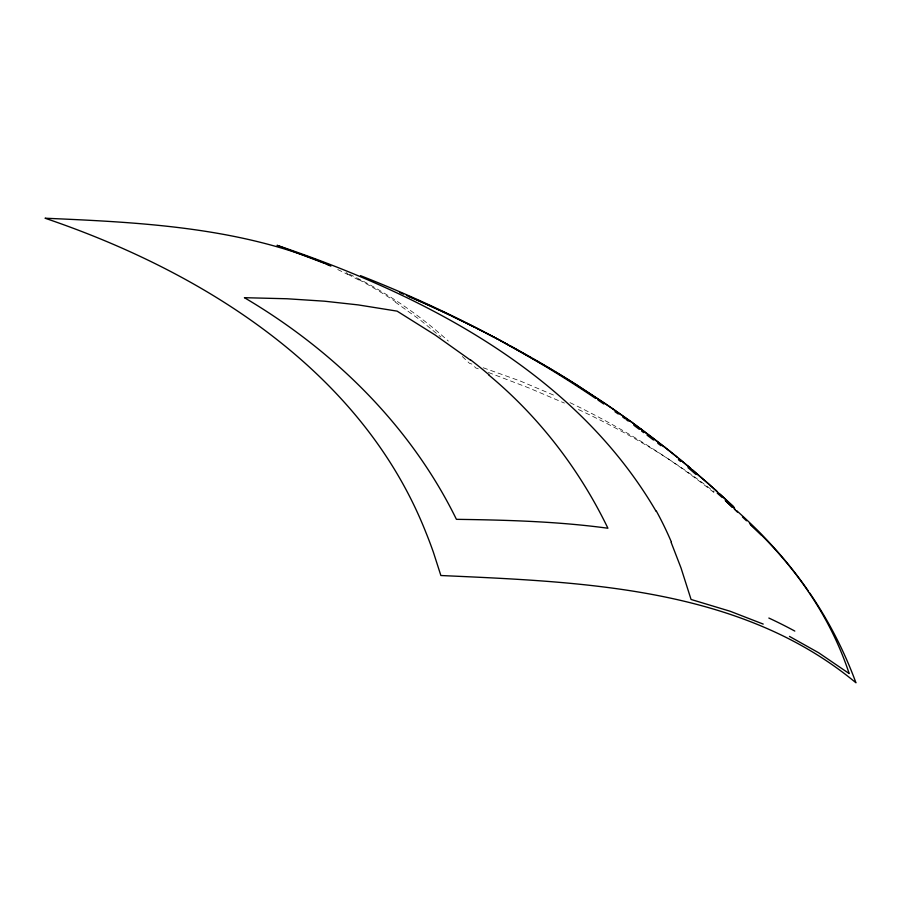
<?xml version="1.0" encoding="UTF-8"?>
<svg xmlns="http://www.w3.org/2000/svg" width="901" height="901" viewBox="0 0 901 901"><rect width="100%" height="100%" fill="white"/><g stroke="black" fill="none" stroke-linecap="round" stroke-linejoin="round"><path stroke-width="0.68" stroke-dasharray="4.5 3.38" d="M471.887 364.083L469.432 363.283L461.549 355.794M483.184 367.754L519.99 380.909L556.108 396.147M478.296 368.836L475.762 367.946L472.755 364.781M488.398 372.451L528.56 387.813L564.409 403.085M578.431 409.516C626.386 432.041 672.563 458.823 714.144 491.777M346.142 272.654L347.797 273.442M570.029 402.657C622.05 427.727 671.549 458.282 716.498 494.604M349.442 274.231C385.414 291.586 418.74 314.303 448.36 341.096M347.865 274.287L358.666 279.963M395.19 302.026L420.384 320.125L440.904 337.03M358.823 279.603A671.121 546.738 -77.8 0 1 395.415 301.576M337.751 269.557A604.943 493.196 -77.2 0 1 347.775 274.501"/><path stroke-width="1.35" d="M360.501 275.672C443.033 307.973 522.298 348.845 595.741 398.512M329.597 265.243C239.993 227.21 141.006 222.344 45.05 218.222C203.142 271.809 362.089 370.829 425.936 532.536A398.681 201.047 -87.4 0 1 433.471 552.482L440.871 575.514C583.229 582.001 740.588 587.024 855.95 682.778C844.248 650.961 828.605 620.598 809.436 592.621M324.788 263.452L277.046 245.32C424.056 294.852 575.39 372.89 656.142 511.374M763.215 624.078L730.17 611.261L691.067 599.469L681.021 567.957L671.121 542.346M399.706 292.465L403.502 294.098M408.457 296.249L413.897 298.636M406.419 295.359L424.754 303.468M415.158 299.188L419.325 301.035M326.004 263.993L330.858 266.133M419.81 301.249L430.16 305.923M425.227 303.682L435.577 308.401M430.644 306.137L444.959 312.782M436.05 308.626L439.575 310.248M440.972 310.913L450.342 315.327M446.367 313.435L464.578 322.209M451.739 315.992L475.255 327.525M465.975 322.896L484.051 331.985M476.652 328.223L494.638 337.492M485.436 332.706L498.084 339.305M789.456 636.399L818.671 652.774L849.17 673.565C830.091 615.642 793.939 564.769 749.519 523.492M496.034 338.213L508.615 344.948M499.469 340.037L553.27 370.424M510 345.691L515.237 348.552M515.462 348.676L531.083 357.438M532.468 358.226L537.649 361.2M537.852 361.312L544.79 365.378M546.175 366.189L576.539 384.761M554.656 371.246L568.171 379.512M568.362 379.625L604.56 403.141M576.719 384.873L612.691 408.716M598.05 400.078L603.816 404.008M604.717 403.254L633.617 423.571M614.978 411.712L618.323 414.021M622.794 417.107L625.024 418.65M612.849 408.817L630.452 421.274M630.317 421.184L631.973 422.366M633.752 423.673L641.546 429.405M632.108 422.468L667.923 449.689M641.411 429.315L643.044 430.52M626.127 419.472L628.324 421.116M633.831 425.238L639.338 429.36M641.546 431.016L643.742 432.66M643.179 430.622L652.527 437.683M647.053 435.138L653.495 440.026M657.786 443.281L661.019 445.725M470.153 359.916L435.318 335.127L397.104 311.138L358.181 304.898L324.45 301.193L287.002 298.76L244.419 297.69C333.64 350.365 410.529 425.655 456.424 519.336C507.015 520.023 557.719 521.442 607.916 528.234C579.534 469.477 539.046 416.78 488.826 375.053M652.403 437.593L654.013 438.821M654.137 438.911L663.384 446.096M663.271 446.018L664.859 447.256M664.972 447.346L680.266 459.668M668.035 449.768L669.612 451.041M669.499 450.939L675.592 455.838M675.682 455.929L677.158 457.111M678.43 459.724L680.615 461.492M678.611 458.316L687.733 465.851M680.176 459.589L708.434 483.691L734.405 507.545M687.643 465.783L689.186 467.078M689.265 467.146L690.718 468.362M692.25 469.669L715.743 490.234M688.004 467.63L696.068 474.534M733.729 508.085L735.193 509.38M717.219 493.095L722.264 497.555M736.658 510.676C763.541 534.552 787.857 561.402 808.31 590.988M715.799 490.279L717.219 491.563M720.102 494.187L732.975 506.182M734.371 509.166L737.401 512.072M742.435 516.915L746.478 520.789M750.51 524.664L761.604 535.318M656.356 511.081A552.381 322.445 -71.3 0 1 671.38 542.03M768.846 618.041A752.335 506.61 -28.2 0 1 794.806 631.083M470.254 359.612A1286.178 714.268 -80.2 0 1 488.95 374.715M732.355 507.229L725.294 500.46L732.367 507.24"/></g></svg>
